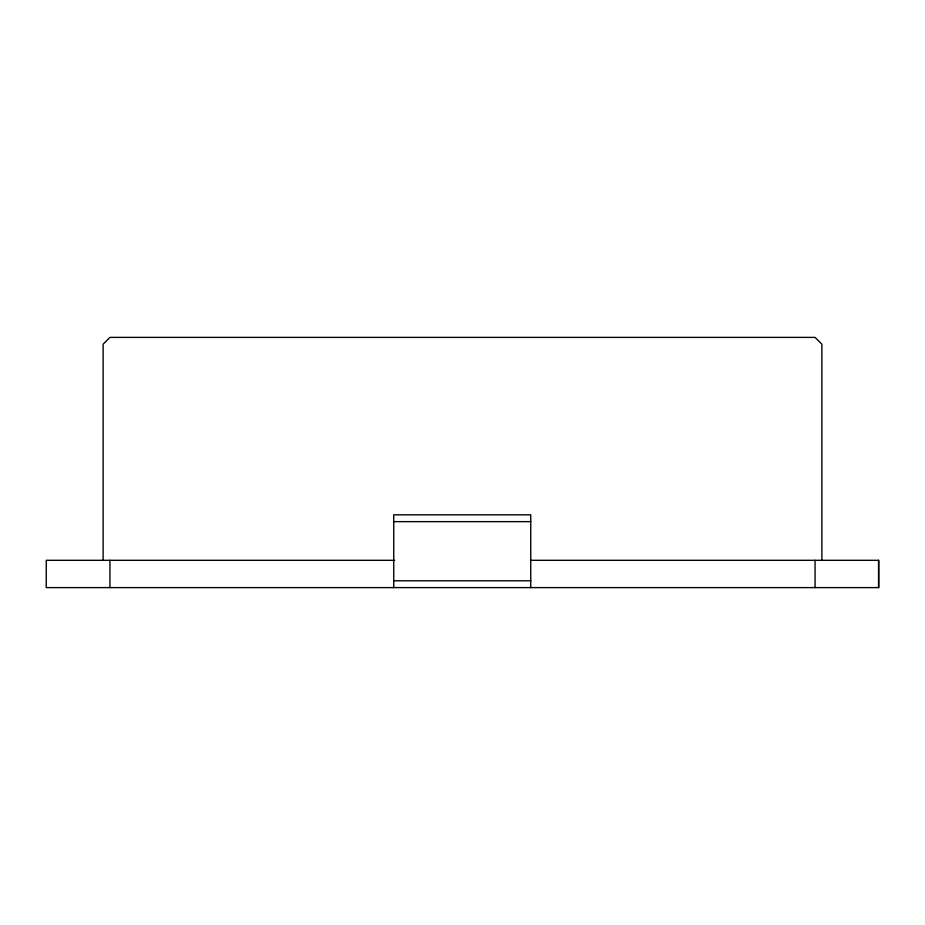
<?xml version="1.0" encoding="UTF-8"?>
<svg xmlns="http://www.w3.org/2000/svg" width="925" height="925" viewBox="0 0 925 925"><rect width="100%" height="100%" fill="white"/><g stroke="black" fill="none" stroke-linecap="round" stroke-linejoin="round"><path stroke-width="1.39" d="M393.738 521.642L530.742 521.642M394.663 560.307L46.25 560.307L46.25 587.606L878.75 587.606L878.75 560.307L530.337 560.307M393.738 580.784L530.742 580.784M878.553 560.307L878.553 587.606M821.886 560.307L821.886 344.216L815.064 337.394L109.936 337.394L103.114 344.216L103.114 560.307M815.064 560.307L815.064 587.606M530.742 587.606L530.742 514.82L393.738 514.82L393.738 587.606M109.936 560.307L109.936 587.606"/></g></svg>
